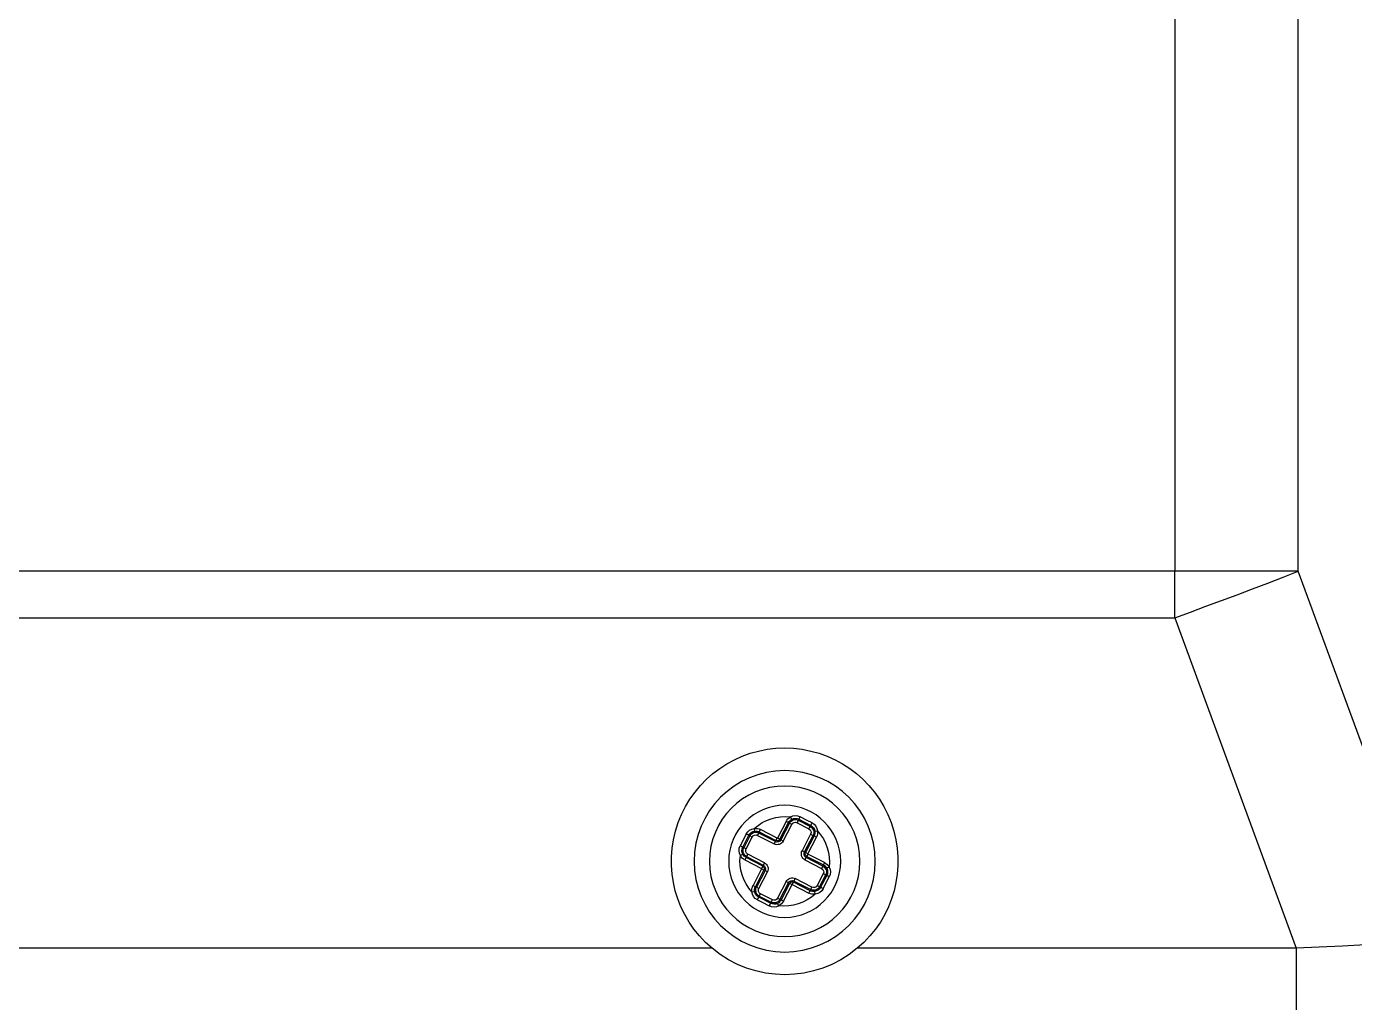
# Model space of a CAD drawing. Header units: millimetres. Extents: x -225363 to 347188, y -782467 to 813415.
# Drawn here: x 50986.56 to 51036.31, y 20566.93 to 20603.47 of the extents above; entities that cross this region are included whole.
import ezdxf

# ---------------------------------------------------------------- set-up
doc = ezdxf.new("R2010")
doc.units = ezdxf.units.MM

# ---------------------------------------------------------------- blocks, each defined once
blk = doc.blocks.new('MB bom')
at = {"color": 8, "linetype": 'Continuous'}
for p, q in [((-199019.75, 638699.906), (-199005.877, 638694.811)), ((-199019.882, 638697.332), (-199019.926, 638696.465)), ((-199019.926, 638696.465), (-199019.969, 638695.596)), ((-199019.969, 638695.596), (-199020.012, 638694.727)), ((-199006.097, 638694.242), (-199005.877, 638694.811)), ((-199005.877, 638694.811), (-198933.325, 638694.811)), ((-199005.877, 638694.811), (-199005.877, 638690.176)), ((-199020.012, 638694.727), (-199022.75, 638694.727)), ((-199020.012, 638694.727), (-199020.012, 638678.266)), ((-199007.62, 638690.176), (-199020.012, 638694.727)), ((-199006.317, 638693.668), (-199006.097, 638694.242)), ((-199006.537, 638693.091), (-199006.317, 638693.668)), ((-199006.756, 638692.512), (-199006.537, 638693.091)), ((-199006.973, 638691.93), (-199006.756, 638692.512)), ((-199007.19, 638691.346), (-199006.973, 638691.93)), ((-199007.406, 638690.761), (-199007.19, 638691.346)), ((-199007.62, 638690.176), (-199007.406, 638690.761)), ((-199007.62, 638613.284), (-199007.62, 638690.176)), ((-199007.62, 638690.176), (-199005.877, 638690.176)), ((-198933.325, 638690.176), (-199005.877, 638690.176)), ((-199005.877, 638690.176), (-199005.877, 638613.284)), ((-199017.776, 638676.985), (-199017.597, 638677.075)), ((-199017.776, 638676.985), (-199017.767, 638676.967)), ((-199017.767, 638676.967), (-199017.758, 638676.95)), ((-199017.758, 638676.95), (-199017.75, 638676.934)), ((-199017.75, 638676.934), (-199017.742, 638676.92)), ((-199017.742, 638676.92), (-199017.736, 638676.908)), ((-199017.736, 638676.908), (-199017.73, 638676.898)), ((-199017.73, 638676.898), (-199017.727, 638676.892)), ((-199017.727, 638676.892), (-199017.725, 638676.889)), ((-199017.281, 638677.118), (-199017.725, 638676.889)), ((-199017.704, 638676.849), (-199017.725, 638676.889)), ((-199017.704, 638676.849), (-199017.26, 638677.078)), ((-199017.214, 638676.989), (-199017.659, 638676.76)), ((-199017.597, 638677.075), (-199017.329, 638677.215)), ((-199017.329, 638677.215), (-199017.32, 638677.197)), ((-199017.32, 638677.197), (-199017.312, 638677.18)), ((-199017.312, 638677.18), (-199017.303, 638677.164)), ((-199017.303, 638677.164), (-199017.296, 638677.15)), ((-199017.296, 638677.15), (-199017.29, 638677.137)), ((-199017.29, 638677.137), (-199017.285, 638677.128)), ((-199017.285, 638677.128), (-199017.282, 638677.121)), ((-199017.282, 638677.121), (-199017.281, 638677.118)), ((-199017.26, 638677.078), (-199017.281, 638677.118)), ((-199017.26, 638677.078), (-199017.214, 638676.989)), ((-199016.928, 638676.972), (-199017.016, 638676.926)), ((-199016.695, 638676.302), (-199017.016, 638676.926)), ((-199016.966, 638677.206), (-199017.012, 638677.117)), ((-199016.928, 638676.972), (-199016.887, 638676.992)), ((-199016.928, 638676.972), (-199016.606, 638676.348)), ((-199016.799, 638677.038), (-199016.887, 638676.992)), ((-199016.566, 638676.368), (-199016.887, 638676.992)), ((-199016.799, 638677.038), (-199016.477, 638676.414)), ((-199017.979, 638676.686), (-199017.88, 638676.671)), ((-199017.939, 638676.45), (-199017.851, 638676.496)), ((-199017.618, 638675.826), (-199017.939, 638676.45)), ((-199017.811, 638676.516), (-199017.851, 638676.496)), ((-199017.851, 638676.496), (-199017.529, 638675.872)), ((-199017.811, 638676.516), (-199017.722, 638676.562)), ((-199017.489, 638675.892), (-199017.811, 638676.516)), ((-199017.722, 638676.562), (-199017.4, 638675.938)), ((-199017.704, 638676.849), (-199017.659, 638676.76)), ((-199016.606, 638676.348), (-199016.566, 638676.368)), ((-199016.477, 638676.414), (-199016.566, 638676.368)), ((-199016.466, 638676.41), (-199015.842, 638676.732)), ((-199016.466, 638676.41), (-199016.42, 638676.322)), ((-199015.796, 638676.643), (-199016.42, 638676.322)), ((-199016.4, 638676.282), (-199015.776, 638676.603)), ((-199015.73, 638676.515), (-199016.354, 638676.193)), ((-199015.796, 638676.643), (-199015.842, 638676.732)), ((-199015.776, 638676.603), (-199015.796, 638676.643)), ((-199015.73, 638676.515), (-199015.776, 638676.603)), ((-199015.624, 638676.673), (-199015.61, 638676.772)), ((-199015.532, 638676.451), (-199015.443, 638676.497)), ((-199015.303, 638676.007), (-199015.532, 638676.451)), ((-199015.443, 638676.497), (-199015.403, 638676.518)), ((-199015.443, 638676.497), (-199015.214, 638676.053)), ((-199015.403, 638676.518), (-199015.4, 638676.519)), ((-199015.174, 638676.073), (-199015.403, 638676.518)), ((-199015.4, 638676.519), (-199015.394, 638676.523)), ((-199015.394, 638676.523), (-199015.384, 638676.528)), ((-199015.384, 638676.528), (-199015.372, 638676.535)), ((-199015.372, 638676.535), (-199015.358, 638676.542)), ((-199015.358, 638676.542), (-199015.342, 638676.551)), ((-199015.342, 638676.551), (-199015.325, 638676.56)), ((-199015.325, 638676.56), (-199015.307, 638676.569)), ((-199015.307, 638676.569), (-199015.217, 638676.39)), ((-199015.217, 638676.39), (-199015.077, 638676.122)), ((-199017.618, 638675.826), (-199017.529, 638675.872)), ((-199017.489, 638675.892), (-199017.529, 638675.872)), ((-199017.489, 638675.892), (-199017.4, 638675.938)), ((-199016.606, 638676.348), (-199016.695, 638676.302)), ((-199016.4, 638676.282), (-199016.42, 638676.322)), ((-199016.4, 638676.282), (-199016.354, 638676.193)), ((-199015.303, 638676.007), (-199015.214, 638676.053)), ((-199015.214, 638676.053), (-199015.174, 638676.073)), ((-199015.174, 638676.073), (-199015.171, 638676.075)), ((-199015.171, 638676.075), (-199015.164, 638676.078)), ((-199015.164, 638676.078), (-199015.154, 638676.082)), ((-199015.154, 638676.082), (-199015.142, 638676.089)), ((-199015.142, 638676.089), (-199015.128, 638676.096)), ((-199015.128, 638676.096), (-199015.111, 638676.104)), ((-199015.111, 638676.104), (-199015.094, 638676.113)), ((-199015.094, 638676.113), (-199015.077, 638676.122)), ((-199018.245, 638675.493), (-199017.621, 638675.815)), ((-199018.245, 638675.493), (-199018.2, 638675.404)), ((-199017.576, 638675.726), (-199018.2, 638675.404)), ((-199018.179, 638675.364), (-199018.2, 638675.404)), ((-199018.179, 638675.364), (-199017.555, 638675.686)), ((-199018.179, 638675.364), (-199018.133, 638675.276)), ((-199017.509, 638675.597), (-199018.133, 638675.276)), ((-199017.621, 638675.815), (-199017.576, 638675.726)), ((-199017.555, 638675.686), (-199017.576, 638675.726)), ((-199017.555, 638675.686), (-199017.509, 638675.597)), ((-199015.99, 638675.487), (-199015.366, 638675.809)), ((-199015.99, 638675.487), (-199015.944, 638675.399)), ((-199015.32, 638675.72), (-199015.944, 638675.399)), ((-199015.944, 638675.399), (-199015.924, 638675.358)), ((-199015.924, 638675.358), (-199015.3, 638675.68)), ((-199015.924, 638675.358), (-199015.878, 638675.27)), ((-199015.254, 638675.591), (-199015.878, 638675.27)), ((-199015.366, 638675.809), (-199015.32, 638675.72)), ((-199015.32, 638675.72), (-199015.3, 638675.68)), ((-199015.3, 638675.68), (-199015.254, 638675.591)), ((-199015.175, 638675.803), (-199015.087, 638675.757)), ((-199018.422, 638674.963), (-199018.405, 638674.972)), ((-199018.282, 638674.695), (-199018.422, 638674.963)), ((-199018.415, 638675.322), (-199018.326, 638675.277)), ((-199018.405, 638674.972), (-199018.388, 638674.98)), ((-199018.388, 638674.98), (-199018.372, 638674.989)), ((-199018.372, 638674.989), (-199018.357, 638674.996)), ((-199018.357, 638674.996), (-199018.345, 638675.002)), ((-199018.345, 638675.002), (-199018.335, 638675.007)), ((-199018.335, 638675.007), (-199018.328, 638675.01)), ((-199018.328, 638675.01), (-199018.325, 638675.011)), ((-199018.285, 638675.032), (-199018.325, 638675.011)), ((-199018.325, 638675.011), (-199018.096, 638674.567)), ((-199018.285, 638675.032), (-199018.197, 638675.077)), ((-199018.056, 638674.587), (-199018.285, 638675.032)), ((-199018.197, 638675.077), (-199017.968, 638674.633)), ((-199017.769, 638674.57), (-199017.145, 638674.891)), ((-199017.145, 638674.891), (-199017.1, 638674.803)), ((-199016.099, 638675.146), (-199016.01, 638675.192)), ((-199015.777, 638674.523), (-199016.099, 638675.146)), ((-199016.01, 638675.192), (-199015.97, 638675.213)), ((-199016.01, 638675.192), (-199015.689, 638674.568)), ((-199015.97, 638675.213), (-199015.881, 638675.258)), ((-199015.648, 638674.589), (-199015.97, 638675.213)), ((-199015.881, 638675.258), (-199015.56, 638674.635)), ((-199018.192, 638674.516), (-199018.282, 638674.695)), ((-199018.192, 638674.516), (-199018.174, 638674.525)), ((-199018.174, 638674.525), (-199018.157, 638674.534)), ((-199018.157, 638674.534), (-199018.141, 638674.542)), ((-199018.141, 638674.542), (-199018.127, 638674.55)), ((-199018.127, 638674.55), (-199018.115, 638674.556)), ((-199018.115, 638674.556), (-199018.106, 638674.561)), ((-199018.106, 638674.561), (-199018.099, 638674.565)), ((-199018.099, 638674.565), (-199018.096, 638674.567)), ((-199018.056, 638674.587), (-199018.096, 638674.567)), ((-199018.056, 638674.587), (-199017.968, 638674.633)), ((-199017.895, 638674.313), (-199017.88, 638674.412)), ((-199017.724, 638674.481), (-199017.769, 638674.57)), ((-199017.1, 638674.803), (-199017.724, 638674.481)), ((-199017.724, 638674.481), (-199017.703, 638674.441)), ((-199017.703, 638674.441), (-199017.079, 638674.763)), ((-199017.657, 638674.352), (-199017.703, 638674.441)), ((-199017.033, 638674.674), (-199017.657, 638674.352)), ((-199017.1, 638674.803), (-199017.079, 638674.763)), ((-199017.079, 638674.763), (-199017.033, 638674.674)), ((-199016.934, 638674.716), (-199017.022, 638674.67)), ((-199016.7, 638674.047), (-199017.022, 638674.67)), ((-199016.893, 638674.737), (-199016.934, 638674.716)), ((-199016.934, 638674.716), (-199016.612, 638674.092)), ((-199016.805, 638674.783), (-199016.893, 638674.737)), ((-199016.572, 638674.113), (-199016.893, 638674.737)), ((-199016.805, 638674.783), (-199016.483, 638674.159)), ((-199015.777, 638674.523), (-199015.689, 638674.568)), ((-199015.689, 638674.568), (-199015.648, 638674.589)), ((-199015.648, 638674.589), (-199015.56, 638674.635)), ((-199015.619, 638674.415), (-199015.52, 638674.401)), ((-199016.612, 638674.092), (-199016.7, 638674.047)), ((-199016.572, 638674.113), (-199016.612, 638674.092)), ((-199016.483, 638674.159), (-199016.572, 638674.113)), ((-199016.486, 638673.966), (-199016.531, 638673.878)), ((-199016.285, 638674.095), (-199015.84, 638674.324)), ((-199016.285, 638674.095), (-199016.239, 638674.007)), ((-199015.795, 638674.236), (-199016.239, 638674.007)), ((-199016.239, 638674.007), (-199016.219, 638673.967)), ((-199016.219, 638673.967), (-199015.774, 638674.196)), ((-199016.219, 638673.967), (-199016.217, 638673.963)), ((-199016.217, 638673.963), (-199016.214, 638673.957)), ((-199016.214, 638673.957), (-199016.209, 638673.947)), ((-199016.209, 638673.947), (-199016.203, 638673.935)), ((-199016.203, 638673.935), (-199016.196, 638673.92)), ((-199016.196, 638673.92), (-199016.188, 638673.904)), ((-199016.188, 638673.904), (-199016.179, 638673.887)), ((-199016.179, 638673.887), (-199016.17, 638673.87)), ((-199015.902, 638674.01), (-199016.17, 638673.87)), ((-199015.723, 638674.1), (-199015.902, 638674.01)), ((-199015.84, 638674.324), (-199015.795, 638674.236)), ((-199015.795, 638674.236), (-199015.774, 638674.196)), ((-199015.774, 638674.196), (-199015.772, 638674.193)), ((-199015.772, 638674.193), (-199015.769, 638674.186)), ((-199015.769, 638674.186), (-199015.764, 638674.177)), ((-199015.764, 638674.177), (-199015.757, 638674.165)), ((-199015.757, 638674.165), (-199015.75, 638674.15)), ((-199015.75, 638674.15), (-199015.741, 638674.134)), ((-199015.741, 638674.134), (-199015.732, 638674.117)), ((-199015.732, 638674.117), (-199015.723, 638674.1)), ((-199020.012, 638672.816), (-199020.011, 638605.266))]:
    blk.add_line(p, q, dxfattribs=at)
for radius in [3.4, 2.823, 2.101]:
    blk.add_circle((-199016.751, 638675.541), radius, dxfattribs=at)
for centre, radius, start, end in [((-199016.75, 638675.541), 4.25, 219.879, 140.1217), ((-199016.75, 638675.541), 4.25, 140.1217, 219.879), ((-199017.61, 638676.654), 0.37, 116.5906, 175.0431), ((-199017.591, 638676.629), 0.292, 117.2413, 171.6104), ((-199017.156, 638676.886), 0.372, 59.3273, 117.7865), ((-199017.147, 638676.857), 0.293, 62.6842, 117.2134), ((-199017.147, 638676.858), 0.247, 27.273, 117.273), ((-199017.147, 638676.858), 0.147, 27.273, 117.273), ((-199017.147, 638676.858), 0.292, 27.273, 62.4973), ((-199016.751, 638675.541), 1.678, 47.1675, 97.3498), ((-199017.147, 638676.858), 0.392, 27.273, 62.4973), ((-199016.751, 638675.541), 1.678, 137.0036, 187.5153), ((-199017.591, 638676.629), 0.392, 171.7053, 207.273), ((-199017.591, 638676.629), 0.292, 171.7053, 207.273), ((-199017.591, 638676.629), 0.247, 117.273, 207.273), ((-199017.591, 638676.629), 0.147, 117.273, 207.273), ((-199016.47, 638676.418), 0.108, 207.273, 297.273), ((-199016.47, 638676.418), 0.00837, 207.273, 297.273), ((-199015.663, 638676.384), 0.392, 82.3505, 117.273), ((-199015.663, 638676.384), 0.292, 82.3505, 117.273), ((-199015.663, 638676.384), 0.247, 27.273, 117.273), ((-199015.663, 638676.384), 0.147, 27.273, 117.273), ((-199015.663, 638676.384), 0.292, 27.242, 82.2498), ((-199015.638, 638676.403), 0.37, 26.5956, 85.7177), ((-199017.625, 638675.822), 0.108, 297.273, 27.273), ((-199017.625, 638675.822), 0.153, 297.273, 27.273), ((-199017.625, 638675.822), 0.253, 297.273, 27.273), ((-199016.47, 638676.418), 0.253, 207.273, 297.273), ((-199016.47, 638676.418), 0.153, 207.273, 297.273), ((-199015.433, 638675.94), 0.147, 297.273, 27.273), ((-199015.433, 638675.94), 0.247, 297.273, 27.273), ((-199015.435, 638675.939), 0.293, 332.386, 27.2142), ((-199015.406, 638675.948), 0.372, 329.0063, 27.7724), ((-199018.066, 638675.145), 0.392, 117.273, 153.1481), ((-199018.066, 638675.145), 0.292, 117.273, 153.1481), ((-199018.066, 638675.145), 0.247, 117.273, 207.273), ((-199017.625, 638675.822), 0.00837, 297.273, 27.273), ((-199015.874, 638675.262), 0.253, 117.273, 207.273), ((-199015.874, 638675.262), 0.153, 117.273, 207.273), ((-199015.874, 638675.262), 0.108, 117.273, 207.273), ((-199016.751, 638675.541), 1.678, 317.1962, 7.3784), ((-199015.433, 638675.94), 0.292, 297.273, 332.1955), ((-199015.433, 638675.94), 0.392, 297.273, 332.1955), ((-199018.093, 638675.136), 0.372, 150.0097, 207.7897), ((-199018.065, 638675.145), 0.293, 153.3295, 207.2139), ((-199018.066, 638675.145), 0.147, 117.273, 207.273), ((-199017.03, 638674.667), 0.253, 27.273, 117.273), ((-199015.874, 638675.262), 0.00837, 117.273, 207.273), ((-199017.861, 638674.681), 0.37, 206.5772, 264.7153), ((-199017.836, 638674.701), 0.292, 207.2424, 261.3061), ((-199017.837, 638674.7), 0.247, 207.273, 297.273), ((-199017.837, 638674.7), 0.147, 207.273, 297.273), ((-199017.837, 638674.7), 0.292, 261.3979, 297.273), ((-199017.03, 638674.667), 0.153, 27.273, 117.273), ((-199017.03, 638674.667), 0.108, 27.273, 117.273), ((-199017.03, 638674.667), 0.00837, 27.273, 117.273), ((-199015.908, 638674.455), 0.147, 297.273, 27.273), ((-199015.908, 638674.455), 0.247, 297.273, 27.273), ((-199015.908, 638674.456), 0.292, 297.2432, 351.9511), ((-199015.889, 638674.431), 0.37, 296.582, 355.3963), ((-199015.908, 638674.455), 0.292, 352.0487, 27.273), ((-199015.908, 638674.455), 0.392, 352.0487, 27.273), ((-199017.837, 638674.7), 0.392, 261.3979, 297.273), ((-199016.751, 638675.541), 1.678, 227.0307, 277.5424), ((-199016.352, 638674.226), 0.392, 207.273, 242.8407), ((-199016.352, 638674.226), 0.292, 207.273, 242.8407), ((-199016.352, 638674.226), 0.247, 207.273, 297.273), ((-199016.343, 638674.199), 0.372, 239.6827, 297.7756), ((-199016.353, 638674.227), 0.293, 243.0258, 297.2145), ((-199016.352, 638674.226), 0.147, 207.273, 297.273)]:
    blk.add_arc(centre, radius, start, end, dxfattribs=at)
blk = doc.blocks.new('PMBCB')
h = blk.add_hatch()
h.set_pattern_fill('BTCT2', color=8, scale=30, pattern_type=2)
h.set_pattern_definition([(50, (-27194.2, -11189.96), (215.17805, -18.8256), [22.5, -247.5]), (355, (-27194.2, -11189.96), (-41.6254, 225.6576), [18, -198]), (100.4514, (-27176.26, -11191.53), (173.5528, 206.8319), [19.122, -210.3426]), (46.1842, (-27194.2, -11129.96), (320.1723, -49.6557), [33.75, -371.25]), (96.6356, (-27167.5, -11134.1), (280.3988, 292.2354), [28.683, -315.514]), (351.1842, (-27194.2, -11129.96), (280.3986, 292.2356), [27, -297]), (21, (-27164.2, -11144.96), (179.0721, -120.7857), [22.5, -247.5]), (326, (-27164.2, -11144.96), (72.9946, 217.545), [18, -198]), (71.4514, (-27149.27, -11155.03), (252.0668, 96.7591), [19.122, -210.3426]), (37.5, (-27194.194, -11189.96), (3.64796, 99.86816), [0, -195.6, 0, -201, 0, -198.75]), (7.5, (-27194.19, -11189.96), (78.92086, 118.3235), [0, -114.6, 0, -191.1, 0, -75.75]), (327.5, (-27261.094, -11189.96), (160.14673, -6.76646), [0, -75, 0, -234, 0, -310.5]), (317.5, (-27291.1, -11189.96), (174.95585, 30.0315), [0, -97.5, 0, -155.4, 0, -220.5]), (45, (-27194.19, -11189.96), (-63.6396, 63.6396), []), (45, (-27194.19, -11168.96), (-63.6396, 63.6396), [])])
h.paths.add_polyline_path([(6600, 2700), (-2900, 2700), (-2900, -200), (6600, -200)])
h.paths.add_polyline_path([(5000, 2500), (5000, 0), (0, 0), (0, 2500)], flags=16)
h.paths.add_polyline_path([(5200, 2500), (6400, 2500), (6400, 0), (5200, 0)], flags=16)
h.paths.add_polyline_path([(-200, 2500), (-200, 0), (-2700, 0), (-2700, 2500)], flags=16)
h.paths.add_polyline_path([(5350.968, 389.341), (6075.73, 389.341), (6075.73, 539.341), (5350.968, 539.341)], flags=0)
h.paths.add_polyline_path([(5451.738, 547.351), (5986.024, 547.351), (5986.024, 775.923), (5451.738, 775.923)], flags=0)
h.paths.add_polyline_path([(4155.052, 389.341), (4879.814, 389.341), (4879.814, 539.341), (4155.052, 539.341)], flags=0)
h.paths.add_polyline_path([(4255.822, 547.351), (4790.108, 547.351), (4790.108, 775.923), (4255.822, 775.923)], flags=0)
h.paths.add_polyline_path([(-1032.124, 389.341), (-307.362, 389.341), (-307.362, 539.341), (-1032.124, 539.341)], flags=0)
h.paths.add_polyline_path([(-931.354, 547.351), (-397.069, 547.351), (-397.069, 775.923), (-931.354, 775.923)], flags=0)
at = {"color": 8, "xscale": -0.998699011935332, "yscale": 0.998699011935332, "zscale": 0.998699011935332, "rotation": 270}
blk.add_blockref('MB bom', (-637462.743, 200790.955), dxfattribs=at)

msp = doc.modelspace()

# ---------------------------------------------------------------- block references
msp.add_blockref('PMBCB', (50633.078, 18539.09))

doc.saveas('drawing.dxf')
